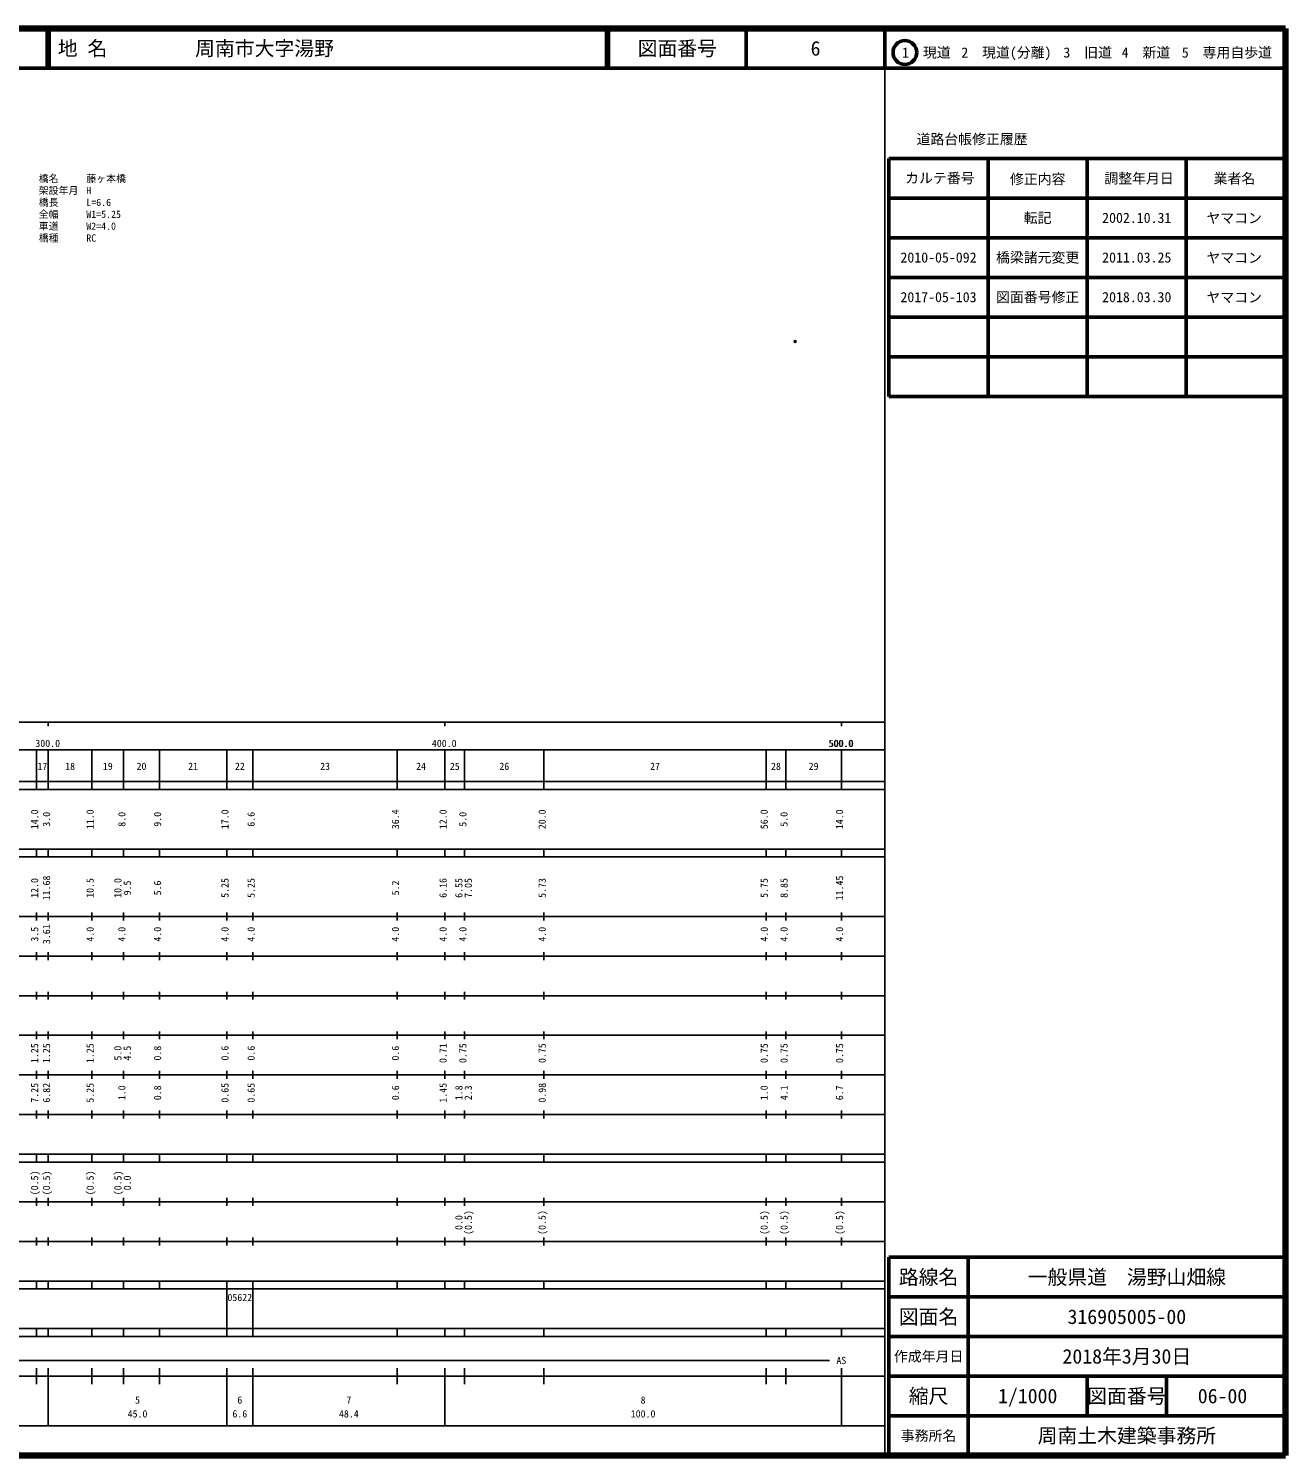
# Model space of a CAD drawing. Units: millimetres on the paper, with parts at other scales. Extents: x 40 to 680, y 20 to 380.
# Drawn here: x 363 to 680, y 20 to 380 of the extents above; entities that cross this region are included whole.
import ezdxf
from ezdxf.enums import TextEntityAlignment as Align

# ---------------------------------------------------------------- set-up
doc = ezdxf.new("R2010")
doc.units = ezdxf.units.MM
doc.header["$PDMODE"] = 32
doc.header["$PDSIZE"] = 0.5
for name, color, linetype in [('M-OTRS', 6, 'Continuous'), ('M-STR-HTXT', 7, 'Continuous'), ('M-TTL-TXT', 7, 'Continuous')]:
    doc.layers.add(name, color=color, linetype=linetype)
for name, color, linetype, lineweight in [('M-TTL', 2, 'Continuous', 140), ('M-TTL-BAND', 7, 'Continuous', 25), ('M-TTL-FRAM', 2, 'Continuous', 50), ('M-TTL-LINE', 7, 'Continuous', 50)]:
    doc.layers.add(name, color=color, linetype=linetype, lineweight=lineweight)
doc.styles.add('ＭＳ ゴシック', font='')
doc.styles.get('ＭＳ ゴシック').set_extended_font_data('MS Gothic')

msp = doc.modelspace()

# ---------------------------------------------------------------- linework, layer by layer
at = {"layer": 'M-OTRS'}
msp.add_point((556.328, 301.047), dxfattribs=at)
at = {"layer": 'M-TTL'}
for p, q in [((680, 380), (40, 380)), ((680, 20), (680, 380)), ((40, 20), (680, 20))]:
    msp.add_line(p, q, dxfattribs=at)
at = {"layer": 'M-TTL-BAND'}
for p, q in [((579, 20), (579, 370)), ((40, 205), (579, 205)), ((368, 205), (368, 204)), ((468, 205), (468, 204)), ((568, 205), (568, 204)), ((68, 198), (579, 198)), ((365, 188), (365, 198)), ((368, 188), (368, 198)), ((379, 188), (379, 198)), ((387, 188), (387, 198)), ((396, 188), (396, 198)), ((413, 188), (413, 198)), ((419.6, 188), (419.6, 198)), ((456, 188), (456, 198)), ((468, 188), (468, 198)), ((473, 188), (473, 198)), ((493, 188), (493, 198)), ((549, 188), (549, 198)), ((554, 188), (554, 198)), ((568, 188), (568, 198)), ((40, 190), (579, 190)), ((40, 188), (579, 188)), ((40, 173), (579, 173)), ((365, 171), (365, 173)), ((368, 171), (368, 173)), ((379, 171), (379, 173)), ((387, 171), (387, 173)), ((396, 171), (396, 173)), ((413, 171), (413, 173)), ((419.6, 171), (419.6, 173)), ((456, 171), (456, 173)), ((468, 171), (468, 173)), ((473, 171), (473, 173)), ((493, 171), (493, 173)), ((549, 171), (549, 173)), ((554, 171), (554, 173)), ((568, 171), (568, 173)), ((40, 171), (579, 171)), ((40, 156), (579, 156)), ((365, 155), (365, 157)), ((368, 155), (368, 157)), ((379, 155), (379, 157)), ((387, 155), (387, 157)), ((396, 155), (396, 157)), ((413, 155), (413, 157)), ((419.6, 155), (419.6, 157)), ((456, 155), (456, 157)), ((468, 155), (468, 157)), ((473, 155), (473, 157)), ((493, 155), (493, 157)), ((549, 155), (549, 157)), ((554, 155), (554, 157)), ((568, 155), (568, 157)), ((46, 146), (579, 146)), ((365, 145), (365, 147)), ((368, 145), (368, 147)), ((379, 145), (379, 147)), ((387, 145), (387, 147)), ((396, 145), (396, 147)), ((413, 145), (413, 147)), ((419.6, 145), (419.6, 147)), ((456, 145), (456, 147)), ((468, 145), (468, 147)), ((473, 145), (473, 147)), ((493, 145), (493, 147)), ((549, 145), (549, 147)), ((554, 145), (554, 147)), ((568, 145), (568, 147)), ((365, 135), (365, 137)), ((368, 135), (368, 137)), ((379, 135), (379, 137)), ((387, 135), (387, 137)), ((396, 135), (396, 137)), ((413, 135), (413, 137)), ((419.6, 135), (419.6, 137)), ((456, 135), (456, 137)), ((468, 135), (468, 137)), ((473, 135), (473, 137)), ((493, 135), (493, 137)), ((549, 135), (549, 137)), ((554, 135), (554, 137)), ((568, 135), (568, 137)), ((52, 136), (579, 136)), ((46, 126), (579, 126)), ((365, 125), (365, 127)), ((368, 125), (368, 127)), ((379, 125), (379, 127)), ((387, 125), (387, 127)), ((396, 125), (396, 127)), ((413, 125), (413, 127)), ((419.6, 125), (419.6, 127)), ((456, 125), (456, 127)), ((468, 125), (468, 127)), ((473, 125), (473, 127)), ((493, 125), (493, 127)), ((549, 125), (549, 127)), ((554, 125), (554, 127)), ((568, 125), (568, 127)), ((52, 116), (579, 116)), ((365, 115), (365, 117)), ((368, 115), (368, 117)), ((379, 115), (379, 117)), ((387, 115), (387, 117)), ((396, 115), (396, 117)), ((413, 115), (413, 117)), ((419.6, 115), (419.6, 117)), ((456, 115), (456, 117)), ((468, 115), (468, 117)), ((473, 115), (473, 117)), ((493, 115), (493, 117)), ((549, 115), (549, 117)), ((554, 115), (554, 117)), ((568, 115), (568, 117)), ((46, 106), (579, 106)), ((365, 105), (365, 107)), ((368, 105), (368, 107)), ((379, 105), (379, 107)), ((387, 105), (387, 107)), ((396, 105), (396, 107)), ((413, 105), (413, 107)), ((419.6, 105), (419.6, 107)), ((456, 105), (456, 107)), ((468, 105), (468, 107)), ((473, 105), (473, 107)), ((493, 105), (493, 107)), ((549, 105), (549, 107)), ((554, 105), (554, 107)), ((568, 105), (568, 107)), ((40, 96), (579, 96)), ((40, 94), (579, 94)), ((365, 94), (365, 96)), ((368, 94), (368, 96)), ((379, 94), (379, 96)), ((387, 94), (387, 96)), ((396, 94), (396, 96)), ((413, 94), (413, 96)), ((419.6, 94), (419.6, 96)), ((456, 94), (456, 96)), ((468, 94), (468, 96)), ((473, 94), (473, 96)), ((493, 94), (493, 96)), ((549, 94), (549, 96)), ((554, 94), (554, 96)), ((568, 94), (568, 96)), ((49, 84), (579, 84)), ((365, 83), (365, 85)), ((368, 83), (368, 85)), ((379, 83), (379, 85)), ((387, 83), (387, 85)), ((396, 83), (396, 85)), ((413, 83), (413, 85)), ((419.6, 83), (419.6, 85)), ((456, 83), (456, 85)), ((468, 83), (468, 85)), ((473, 83), (473, 85)), ((493, 83), (493, 85)), ((549, 83), (549, 85)), ((554, 83), (554, 85)), ((568, 83), (568, 85)), ((40, 74), (579, 74)), ((365, 73), (365, 75)), ((368, 73), (368, 75)), ((379, 73), (379, 75)), ((387, 73), (387, 75)), ((396, 73), (396, 75)), ((413, 73), (413, 75)), ((419.6, 73), (419.6, 75)), ((456, 73), (456, 75)), ((468, 73), (468, 75)), ((473, 73), (473, 75)), ((493, 73), (493, 75)), ((549, 73), (549, 75)), ((554, 73), (554, 75)), ((568, 73), (568, 75)), ((40, 64), (579, 64)), ((40, 62), (579, 62)), ((365, 62), (365, 64)), ((368, 62), (368, 64)), ((379, 62), (379, 64)), ((387, 62), (387, 64)), ((396, 62), (396, 64)), ((413, 62), (413, 64)), ((413, 52), (413, 62)), ((419.6, 62), (419.6, 64)), ((419.6, 52), (419.6, 62)), ((456, 62), (456, 64)), ((468, 62), (468, 64)), ((473, 62), (473, 64)), ((493, 62), (493, 64)), ((549, 62), (549, 64)), ((554, 62), (554, 64)), ((568, 62), (568, 64)), ((40, 52), (579, 52)), ((365, 50), (365, 52)), ((368, 50), (368, 52)), ((379, 50), (379, 52)), ((387, 50), (387, 52)), ((396, 50), (396, 52)), ((413, 50), (413, 52)), ((419.6, 50), (419.6, 52)), ((456, 50), (456, 52)), ((468, 50), (468, 52)), ((473, 50), (473, 52)), ((493, 50), (493, 52)), ((549, 50), (549, 52)), ((554, 50), (554, 52)), ((568, 50), (568, 52)), ((40, 50), (579, 50)), ((358.5, 44), (565, 44)), ((40, 40), (579, 40)), ((365, 38), (365, 42)), ((368, 27.5), (368, 42)), ((379, 38), (379, 42)), ((387, 38), (387, 42)), ((396, 38), (396, 42)), ((413, 27.5), (413, 42)), ((419.6, 27.5), (419.6, 42)), ((456, 38), (456, 42)), ((468, 27.5), (468, 42)), ((473, 38), (473, 42)), ((493, 38), (493, 42)), ((549, 38), (549, 42)), ((554, 38), (554, 42)), ((568, 27.5), (568, 42)), ((68, 27.5), (579, 27.5))]:
    msp.add_line(p, q, dxfattribs=at)
at = {"layer": 'M-TTL-FRAM'}
for p, q in [((580, 347.197), (580, 287.197)), ((580, 347.197), (680, 347.197)), ((580, 287.197), (680, 287.197)), ((680, 70), (580, 70)), ((580, 70), (580, 20))]:
    msp.add_line(p, q, dxfattribs=at)
at = {"layer": 'M-TTL-LINE'}
for p, q in [((367.75, 380), (367.75, 370)), ((368.25, 380), (368.25, 370)), ((508.747, 380), (508.747, 370)), ((509.247, 380), (509.247, 370)), ((543.997, 380), (543.997, 370)), ((579, 380), (579, 370)), ((40, 370), (680, 370)), ((605, 347.197), (605, 287.197)), ((630, 347.197), (630, 287.197)), ((655, 347.197), (655, 287.197)), ((580, 337.197), (680, 337.197)), ((580, 327.197), (680, 327.197)), ((580, 317.197), (680, 317.197)), ((580, 307.197), (680, 307.197)), ((580, 297.197), (680, 297.197)), ((600, 70), (600, 20)), ((680, 60), (580, 60)), ((680, 50), (580, 50)), ((680, 40), (580, 40)), ((630, 40), (630, 30)), ((650, 40), (650, 30)), ((680, 30), (580, 30))]:
    msp.add_line(p, q, dxfattribs=at)
msp.add_circle((584.031, 373.958), 3, dxfattribs=at)

# ---------------------------------------------------------------- texts
at = {"layer": 'M-STR-HTXT', "style": 'ＭＳ ゴシック'}
for s, p in [('橋名', (365.582, 340.679)), ('藤ヶ本橋', (377.582, 340.679)), ('架設年月', (365.582, 337.679)), ('H', (377.582, 337.679)), ('橋長', (365.582, 334.679)), ('L=6.6', (377.582, 334.679)), ('全幅', (365.582, 331.679)), ('車道', (365.582, 328.679)), ('W1=5.25', (377.582, 331.679)), ('橋種', (365.582, 325.679)), ('W2=4.0', (377.582, 328.679)), ('RC', (377.582, 325.679))]:
    msp.add_text(s, height=1.833, dxfattribs=at).set_placement(p, align=Align.BOTTOM_LEFT)
at = {"layer": 'M-TTL-BAND', "style": 'ＭＳ ゴシック'}
for s, p in [('300.0', (367.844, 198.195)), ('400.0', (467.844, 198.195)), ('500.0', (567.844, 198.195)), ('500.0', (568, 198.195)), ('17', (366.5, 192.405)), ('18', (373.5, 192.405)), ('19', (383, 192.405)), ('20', (391.5, 192.405)), ('21', (404.5, 192.405)), ('22', (416.3, 192.405)), ('23', (437.8, 192.405)), ('24', (462, 192.405)), ('25', (470.5, 192.405)), ('26', (483, 192.405)), ('27', (521, 192.405)), ('28', (551.5, 192.405)), ('29', (561, 192.405)), ('AS', (568, 42.5)), ('5', (390.5, 32.523)), ('6', (416.3, 32.523)), ('7', (443.8, 32.523)), ('8', (518, 32.523)), ('45.0', (390.5, 29.033)), ('6.6', (416.3, 29.033)), ('48.4', (443.8, 29.033)), ('100.0', (518, 29.033))]:
    msp.add_text(s, height=1.833, dxfattribs=at).set_placement(p, align=Align.BOTTOM_CENTER)
for s, p in [('14.0', (366, 180.5)), ('3.0', (369, 180.5)), ('11.0', (380, 180.5)), ('8.0', (388, 180.5)), ('9.0', (397, 180.5)), ('17.0', (414, 180.5)), ('6.6', (420.6, 180.5)), ('36.4', (457, 180.5)), ('12.0', (469, 180.5)), ('5.0', (474, 180.5)), ('20.0', (494, 180.5)), ('56.0', (550, 180.5)), ('5.0', (555, 180.5)), ('14.0', (569, 180.5)), ('11.68', (369, 163.174)), ('11.45', (569, 163.174)), ('12.0', (366, 163.174)), ('10.5', (380, 163.174)), ('10.0', (387, 163.174)), ('9.5', (389.37, 163.174)), ('5.6', (397, 163.174)), ('5.25', (414, 163.174)), ('5.25', (420.6, 163.174)), ('5.2', (457, 163.174)), ('6.16', (469, 163.174)), ('6.55', (473, 163.174)), ('7.05', (475.37, 163.174)), ('5.73', (494, 163.174)), ('5.75', (550, 163.174)), ('8.85', (555, 163.174)), ('3.5', (366, 151.5)), ('3.61', (369, 151.5)), ('4.0', (380, 151.5)), ('4.0', (388, 151.5)), ('4.0', (397, 151.5)), ('4.0', (414, 151.5)), ('4.0', (420.6, 151.5)), ('4.0', (457, 151.5)), ('4.0', (469, 151.5)), ('4.0', (474, 151.5)), ('4.0', (494, 151.5)), ('4.0', (550, 151.5)), ('4.0', (555, 151.5)), ('4.0', (569, 151.5)), ('1.25', (366, 121.5)), ('1.25', (369, 121.5)), ('1.25', (380, 121.5)), ('5.0', (387, 121.5)), ('4.5', (389.37, 121.5)), ('0.8', (397, 121.5)), ('0.6', (414, 121.5)), ('0.6', (420.6, 121.5)), ('0.6', (457, 121.5)), ('0.71', (469, 121.5)), ('0.75', (474, 121.5)), ('0.75', (494, 121.5)), ('0.75', (550, 121.5)), ('0.75', (555, 121.5)), ('0.75', (569, 121.5)), ('7.25', (366, 111.5)), ('6.82', (369, 111.5)), ('5.25', (380, 111.5)), ('1.0', (388, 111.5)), ('0.8', (397, 111.5)), ('0.65', (414, 111.5)), ('0.65', (420.6, 111.5)), ('0.6', (457, 111.5)), ('1.45', (469, 111.5)), ('1.8', (473, 111.5)), ('2.3', (475.37, 111.5)), ('0.98', (494, 111.5)), ('1.0', (550, 111.5)), ('4.1', (555, 111.5)), ('6.7', (569, 111.5)), ('(0.5)', (366, 88.764)), ('(0.5)', (369, 88.764)), ('(0.5)', (380, 88.764)), ('(0.5)', (387, 88.764)), ('0.0', (389.37, 88.764)), ('0.0', (473, 78.764)), ('(0.5)', (475.37, 78.764)), ('(0.5)', (494, 78.764)), ('(0.5)', (550, 78.764)), ('(0.5)', (555, 78.764)), ('(0.5)', (569, 78.764))]:
    msp.add_text(s, height=1.833, rotation=90, dxfattribs=at).set_placement(p, align=Align.BOTTOM_CENTER)
msp.add_text('05622', height=1.833, dxfattribs=at).set_placement((413.175, 58.405), align=Align.BOTTOM_LEFT)
at = {"layer": 'M-TTL-TXT', "style": 'ＭＳ ゴシック'}
for s, p in [('地 名', (370.38, 375)), ('周南市大字湯野', (405.024, 375))]:
    msp.add_text(s, height=3.666, dxfattribs=at).set_placement(p, align=Align.MIDDLE_LEFT)
for s, height, p in [('図面番号', 3.666, (526.622, 375)), ('6', 3.666, (561.497, 375)), ('1\u3000現道', 2.566, (589.448, 373.958)), ('2\u3000現道(分離)', 2.566, (609.619, 373.958)), ('3\u3000旧道', 2.566, (630.121, 373.958)), ('4\u3000新道', 2.566, (644.824, 373.958)), ('5\u3000専用自歩道', 2.566, (665.228, 373.958)), ('道路台帳修正履歴', 2.566, (600.968, 352.113)), ('カルテ番号', 2.566, (592.839, 342.277)), ('修正内容', 2.566, (617.509, 342.023)), ('調整年月日', 2.566, (643.089, 342.197)), ('業者名', 2.566, (667.134, 342.197)), ('転記', 2.566, (617.5, 332.245)), ('2002.10.31', 2.566, (642.5, 332.245)), ('ヤマコン', 2.566, (667.077, 332.189)), ('2010-05-092', 2.566, (592.5, 322.245)), ('橋梁諸元変更', 2.566, (617.5, 322.245)), ('2011.03.25', 2.566, (642.5, 322.245)), ('ヤマコン', 2.566, (667.077, 322.189)), ('2017-05-103', 2.566, (592.5, 312.245)), ('図面番号修正', 2.566, (617.5, 312.245)), ('2018.03.30', 2.566, (642.5, 312.245)), ('ヤマコン', 2.566, (667.077, 312.189)), ('路線名', 3.666, (590, 65)), ('路線名', 3.666, (590, 65)), ('一般県道\u3000湯野山畑線', 3.666, (640, 65)), ('図面名', 3.666, (590, 55)), ('図面名', 3.666, (590, 55)), ('316905005-00', 3.666, (640, 55)), ('2018年3月30日', 3.666, (640, 45)), ('作成年月日', 2.566, (590, 45)), ('作成年月日', 2.566, (590, 45)), ('縮尺', 3.666, (590, 35)), ('縮尺', 3.666, (590, 35)), ('1/1000', 3.666, (615, 35)), ('図面番号', 3.666, (640, 35)), ('図面番号', 3.666, (640, 35)), ('06-00', 3.666, (664.125, 35)), ('事務所名', 2.566, (590, 25)), ('事務所名', 2.566, (590, 25)), ('周南土木建築事務所', 3.666, (640, 25))]:
    msp.add_text(s, height=height, dxfattribs=at).set_placement(p, align=Align.MIDDLE_CENTER)

doc.saveas('drawing.dxf')
